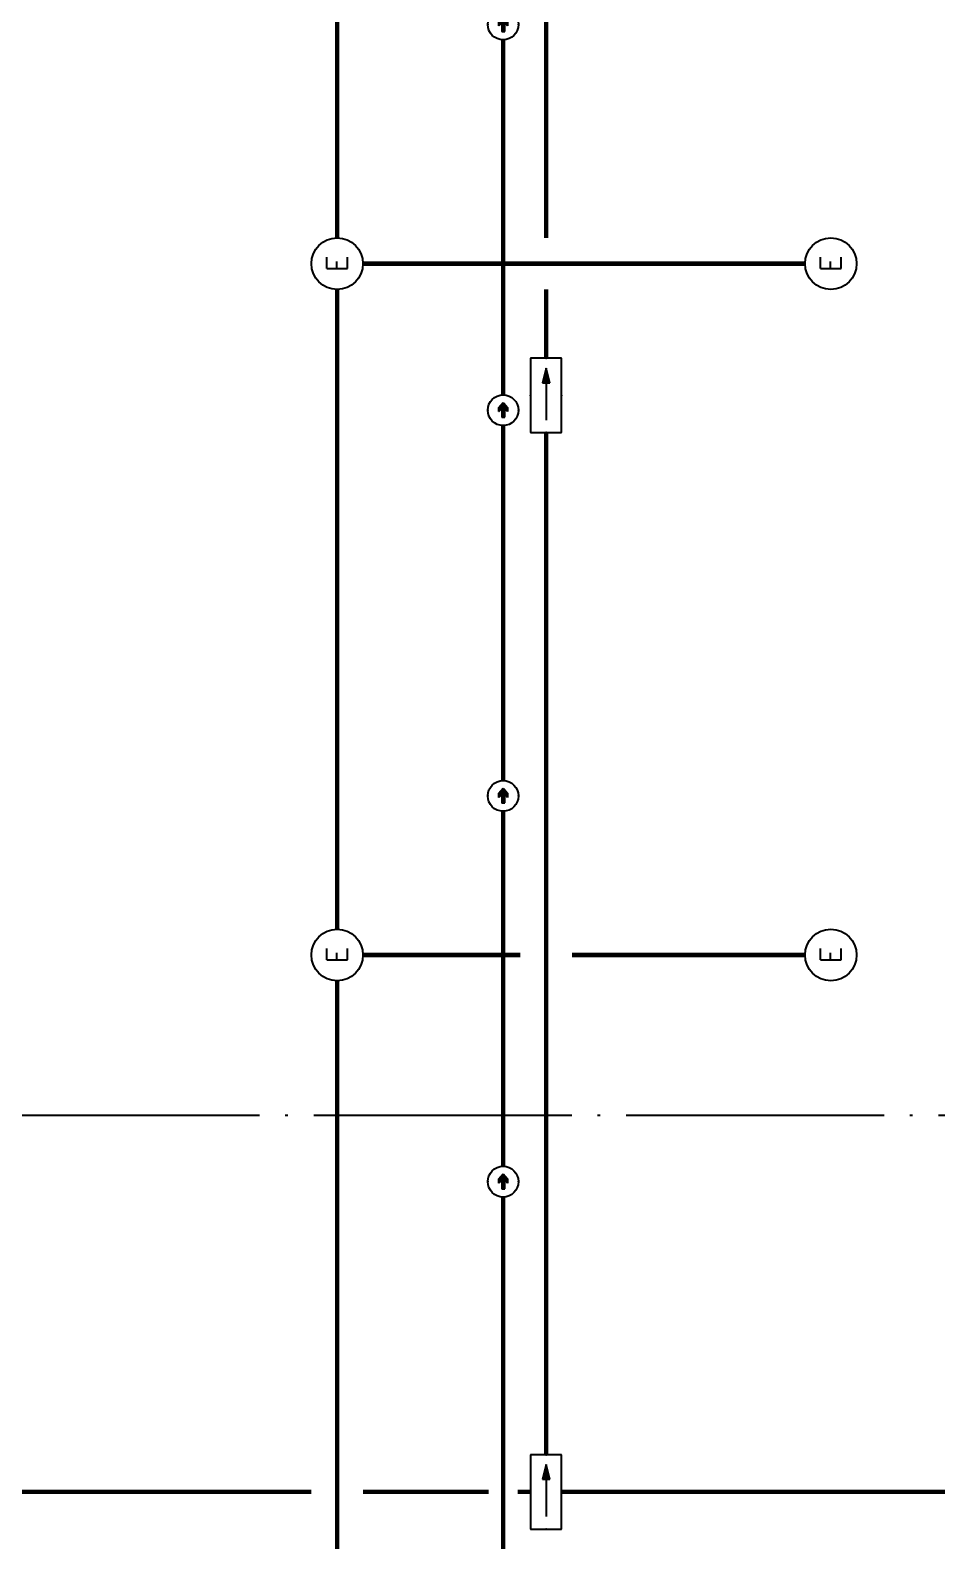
# Model space of a CAD drawing. Extents: x -288892 to 250096, y -100054 to 404668.
# Drawn here: x 41673 to 48698, y 93504 to 105206 of the extents above; entities that cross this region are included whole.
import ezdxf
from ezdxf.enums import TextEntityAlignment as Align
from ezdxf.xclip import XClip

# ---------------------------------------------------------------- set-up
doc = ezdxf.new("R2010")
doc.units = 0
doc.header["$LTSCALE"] = 1000
doc.header["$MEASUREMENT"] = 0
doc.linetypes.add('104-14# 核心筒$0$DOTE', pattern=[2.4200000000000004, 2, -0.2, 0.02, -0.2])
doc.linetypes.add('DASH', pattern=[0.35, 0.25, -0.1])
doc.layers.get('0').update_dxf_attribs({"linetype": 'CONTINUOUS'})
for name, color, linetype in [('104-14# 核心筒$0$A_AXIS-轴线', 36, '104-14# 核心筒$0$DOTE'), ('EQUIP-照明', 3, 'CONTINUOUS'), ('WIRE-应急', 2, 'DASH')]:
    doc.layers.add(name, color=color, linetype=linetype)
doc.styles.add('_TEL_DIM', font='SIMPLEX', dxfattribs={"width": 0.8, "height": 3.5, "bigfont": 'HZTXT'})

# ---------------------------------------------------------------- blocks, each defined once
blk = doc.blocks.new('104-14# 核心筒')
at = {"layer": '104-14# 核心筒$0$A_AXIS-轴线'}
blk.add_line((-9370.123865286841, 96800), (120259.9219097959, 96800), dxfattribs=at)
blk = doc.blocks.new('X-104 14#平面')
ref = blk.add_blockref('104-14# 核心筒', (0, 0))
XClip(ref).set_block_clipping_path([(-38664.36238214614, -25499.99999999997), (139216.5485069363, 330900)])
blk = doc.blocks.new('$equip$00001838')
blk.add_circle((0, 0), 0.5)
at = {"color": 7, "style": '_TEL_DIM'}
blk.add_attdef('$TEXT$', text='', height=0.4, dxfattribs=at).set_placement((0, 0), align=Align.MIDDLE_CENTER)
at = {"color": 7, "style": '_TEL_DIM', "flags": 1}
blk.add_attdef('A', text='', height=2e-05, dxfattribs=at).set_placement((0, 0), align=Align.MIDDLE_CENTER)
blk = doc.blocks.new('$equip$00002541')
blk.add_hatch(color=256).paths.add_polyline_path([(-0.2400000000016007, 0.3719999999993888), (-0.5280000000020664, 0.2999999999992724), (-0.2400000000016007, 0.227999999999156)])
for p, q in [((-0.7199999999975262, 0.5999999999949068), (-0.7199999999975262, 0)), ((0.7199999999975262, 0.5999999999949068), (-0.7199999999975262, 0.5999999999949068)), ((0.7199999999975262, 0), (0.7199999999975262, 0.5999999999949068)), ((-0.2400000000016007, 0.3719999999993888), (-0.5280000000020664, 0.2999999999992724)), ((-0.5280000000020664, 0.2999999999992724), (-0.2400000000016007, 0.227999999999156)), ((-0.2400000000016007, 0.3719999999993888), (-0.2400000000016007, 0.227999999999156)), ((-0.7199999999975262, 0), (0.7199999999975262, 0))]:
    blk.add_line(p, q)
at = {"color": 7}
blk.add_line((-0.4800000000032014, 0.2999999999992724), (0.4800000000032014, 0.2999999999992724), dxfattribs=at)
at = {"const_width": 0.02}
blk.add_lwpolyline([(-0.7199999999975262, 0.5999999999949068), (-0.7199999999975262, 0), (0.7199999999975262, 0), (0.7199999999975262, 0.5999999999949068), (-0.7199999999975262, 0.5999999999949068), (-0.7199999999975262, 0)], dxfattribs=at)
for p in [(0, 0.5999999999949068), (-0.7199999999975262, 0.2999999999956344), (0.7199999999975262, 0.2999999999956344), (0, 0)]:
    blk.add_point(p)
at = {"color": 7, "style": '_TEL_DIM', "flags": 1}
blk.add_attdef('A', text='', height=2e-05, dxfattribs=at).set_placement((0, 0), align=Align.MIDDLE_CENTER)
blk = doc.blocks.new('$equip_U$00000283(晏大钊)')
at = {"color": 3, "linetype": 'ByBlock', "ltscale": 5}
for p, q in [((-0.2723380496354366, 0.05358963180333376), (-0.2723380496354366, -0.06141036819644796)), ((0.07266195036572753, 0.05358963180333376), (-0.2723380496354366, 0.05358963180333376)), ((0.07266195036572753, 0.05358963180333376), (-0.05505848884422448, 0.1685896318031155)), ((-0.05505848884422448, 0.1685896318031155), (0.1110812915576389, 0.1685896318031155)), ((0.0676619503647089, 0.05358963180333376), (0.07266195036572753, 0.05358963180333376)), ((0.1110812915576389, 0.1685896318031155), (0.302661950365291, -0.003910368195647607)), ((-0.2723380496354366, -0.06141036819644796), (0.07266195036572753, -0.06141036819644796)), ((-0.05505848884422448, -0.1764103681962297), (0.07266195036572753, -0.06141036819644796)), ((0.1110812915576389, -0.1764103681962297), (-0.05505848884422448, -0.1764103681962297)), ((0.0676619503647089, -0.06141036819644796), (0.07266195036572753, -0.06141036819644796)), ((0.302661950365291, -0.003910368195647607), (0.1110812915576389, -0.1764103681962297))]:
    blk.add_line(p, q, dxfattribs=at)
at = {"color": 3}
for p, q in [((-0.2712985488033155, 0.05358963180333376), (-0.2723380496354366, 0.05255013097303163)), ((-0.2600732286518905, 0.05358963180333376), (-0.2723380496354366, 0.04132481082160666)), ((-0.2488479085004656, 0.05358963180333376), (-0.2723380496354366, 0.03009949067018169)), ((-0.2376225883490406, 0.05358963180333376), (-0.2723380496354366, 0.01887417051875673)), ((-0.2263972681976156, 0.05358963180333376), (-0.2723380496354366, 0.007648850367331761)), ((-0.2151719480461907, 0.05358963180333376), (-0.2723380496354366, -0.003576469784093206)), ((-0.2039466278947657, 0.05358963180333376), (-0.2723380496354366, -0.01480178993551817)), ((-0.1927213077433407, 0.05358963180333376), (-0.2723380496354366, -0.02602711008694314)), ((-0.1814959875919158, 0.05358963180333376), (-0.2723380496354366, -0.03725243023836811)), ((-0.1702706674404908, 0.05358963180333376), (-0.2723380496354366, -0.04847775038979307)), ((-0.1590453472890658, 0.05358963180333376), (-0.2723380496354366, -0.05970307054121804)), ((-0.2712985488033155, 0.05358963180333376), (-0.2723380496354366, 0.05255013097303163)), ((-0.2600732286518905, 0.05358963180333376), (-0.2723380496354366, 0.04132481082160666)), ((-0.2488479085004656, 0.05358963180333376), (-0.2723380496354366, 0.03009949067018169)), ((-0.2376225883490406, 0.05358963180333376), (-0.2723380496354366, 0.01887417051875673)), ((-0.2263972681976156, 0.05358963180333376), (-0.2723380496354366, 0.007648850367331761)), ((-0.2151719480461907, 0.05358963180333376), (-0.2723380496354366, -0.003576469784093206)), ((-0.2039466278947657, 0.05358963180333376), (-0.2723380496354366, -0.01480178993551817)), ((-0.1927213077433407, 0.05358963180333376), (-0.2723380496354366, -0.02602711008694314)), ((-0.1814959875919158, 0.05358963180333376), (-0.2723380496354366, -0.03725243023836811)), ((-0.1702706674404908, 0.05358963180333376), (-0.2723380496354366, -0.04847775038979307)), ((-0.1590453472890658, 0.05358963180333376), (-0.2723380496354366, -0.05970307054121804)), ((-0.07241776010050671, 0.05358963180333376), (-0.2719840393219783, 0.05358963180333376)), ((-0.1478200271376409, 0.05358963180333376), (-0.2628200271392416, -0.06141036819644796)), ((-0.1478200271376409, 0.05358963180333376), (-0.2628200271392416, -0.06141036819644796)), ((-0.1365947069862159, 0.05358963180333376), (-0.2515947069878166, -0.06141036819644796)), ((-0.1365947069862159, 0.05358963180333376), (-0.2515947069878166, -0.06141036819644796)), ((-0.1253693868347909, 0.05358963180333376), (-0.2403693868363916, -0.06141036819644796)), ((-0.1253693868347909, 0.05358963180333376), (-0.2403693868363916, -0.06141036819644796)), ((-0.114144066683366, 0.05358963180333376), (-0.2291440666849667, -0.06141036819644796)), ((-0.114144066683366, 0.05358963180333376), (-0.2291440666849667, -0.06141036819644796)), ((-0.102918746531941, 0.05358963180333376), (-0.2179187465335417, -0.06141036819644796)), ((-0.102918746531941, 0.05358963180333376), (-0.2179187465335417, -0.06141036819644796)), ((-0.09169342638051603, 0.05358963180333376), (-0.2066934263821167, -0.06141036819644796)), ((-0.09169342638051603, 0.05358963180333376), (-0.2066934263821167, -0.06141036819644796)), ((-0.08046810622909106, 0.05358963180333376), (-0.1954681062306918, -0.06141036819644796)), ((-0.08046810622909106, 0.05358963180333376), (-0.1954681062306918, -0.06141036819644796)), ((-0.0692427860776661, 0.05358963180333376), (-0.1842427860792668, -0.06141036819644796)), ((-0.0692427860776661, 0.05358963180333376), (-0.1842427860792668, -0.06141036819644796)), ((-0.05801746592624113, 0.05358963180333376), (-0.1730174659278418, -0.06141036819644796)), ((-0.05801746592624113, 0.05358963180333376), (-0.1730174659278418, -0.06141036819644796)), ((-0.04679214577481616, 0.05358963180333376), (-0.1617921457764169, -0.06141036819644796)), ((-0.04679214577481616, 0.05358963180333376), (-0.1617921457764169, -0.06141036819644796)), ((-0.03556682562702917, 0.05358963180333376), (-0.1505668256249919, -0.06141036819644796)), ((-0.03556682562702917, 0.05358963180333376), (-0.1505668256249919, -0.06141036819644796)), ((-0.02434150547560421, 0.05358963180333376), (-0.1393415054735669, -0.06141036819644796)), ((-0.02434150547560421, 0.05358963180333376), (-0.1393415054735669, -0.06141036819644796)), ((-0.01311618532417924, 0.05358963180333376), (-0.128116185322142, -0.06141036819644796)), ((-0.01311618532417924, 0.05358963180333376), (-0.128116185322142, -0.06141036819644796)), ((-0.001890865172754275, 0.05358963180333376), (-0.116890865170717, -0.06141036819644796)), ((-0.001890865172754275, 0.05358963180333376), (-0.116890865170717, -0.06141036819644796)), ((0.009334454978670692, 0.05358963180333376), (-0.105665545019292, -0.06141036819644796)), ((0.009334454978670692, 0.05358963180333376), (-0.105665545019292, -0.06141036819644796)), ((0.02055977513009566, 0.05358963180333376), (-0.09444022486786707, -0.06141036819644796)), ((0.02055977513009566, 0.05358963180333376), (-0.09444022486786707, -0.06141036819644796)), ((0.03178509528152063, 0.05358963180333376), (-0.0832149047164421, -0.06141036819644796)), ((0.03178509528152063, 0.05358963180333376), (-0.0832149047164421, -0.06141036819644796)), ((0.04301041543294559, 0.05358963180333376), (-0.07198958456501714, -0.06141036819644796)), ((0.04301041543294559, 0.05358963180333376), (-0.07198958456501714, -0.06141036819644796)), ((0.05423573558437056, 0.05358963180333376), (-0.06076426441359217, -0.06141036819644796)), ((0.05423573558437056, 0.05358963180333376), (-0.06076426441359217, -0.06141036819644796)), ((0.06546105573579553, 0.05358963180333376), (-0.04953894426216721, -0.06141036819644796)), ((0.06546105573579553, 0.05358963180333376), (-0.04953894426216721, -0.06141036819644796)), ((-0.0440453472911031, 0.1685896318031155), (-0.04926333092225832, 0.1633716481719603)), ((-0.0440453472911031, 0.1685896318031155), (-0.04926333092225832, 0.1633716481719603)), ((-0.03282002713967813, 0.1685896318031155), (-0.04335652379450039, 0.1580531351464742)), ((-0.03282002713967813, 0.1685896318031155), (-0.04335652379450039, 0.1580531351464742)), ((0.2125640717167698, 0.07721412612045242), (-0.04106042259809328, -0.1764103681962297)), ((0.1651322414836613, 0.02978229588552495), (-0.04106042259809328, -0.1764103681962297)), ((0.1534960004573804, 0.1303992563734937), (-0.03831362411074224, -0.06141036819644796)), ((0.1534960004573804, 0.1303992563734937), (-0.03831362411074224, -0.06141036819644796)), ((-0.02159470698825317, 0.1685896318031155), (-0.03744971667038044, 0.1527346221209882)), ((-0.02159470698825317, 0.1685896318031155), (-0.03744971667038044, 0.1527346221209882)), ((-0.0103693868368282, 0.1685896318031155), (-0.03154290954262251, 0.1474161090973212)), ((-0.0103693868368282, 0.1685896318031155), (-0.03154290954262251, 0.1474161090973212)), ((0.2184708788445278, 0.07189561309496639), (-0.02983510244666832, -0.1764103681962297)), ((0.1653175850624393, 0.01874231931105896), (-0.02983510244666832, -0.1764103681962297)), ((0.1594028075851384, 0.1250807433480077), (-0.02708830395931727, -0.06141036819644796)), ((0.1594028075851384, 0.1250807433480077), (-0.02708830395931727, -0.06141036819644796)), ((0.0008559333145967685, 0.1685896318031155), (-0.02563610241486458, 0.1420975960718351)), ((0.0008559333145967685, 0.1685896318031155), (-0.02563610241486458, 0.1420975960718351)), ((0.01208125346602174, 0.1685896318031155), (-0.01972929529074463, 0.1367790830463491)), ((0.01208125346602174, 0.1685896318031155), (-0.01972929529074463, 0.1367790830463491)), ((0.2243776859722857, 0.06657710006948037), (-0.01860978229524335, -0.1764103681962297)), ((0.1655029286375793, 0.007702342738411971), (-0.01860978229524335, -0.1764103681962297)), ((0.1653096147092583, 0.1197622303225216), (-0.01586298380789231, -0.06141036819644796)), ((0.1653096147092583, 0.1197622303225216), (-0.01586298380789231, -0.06141036819644796)), ((0.0233065736174467, 0.1685896318031155), (-0.0138224881629867, 0.1314605700208631)), ((0.0233065736174467, 0.1685896318031155), (-0.0138224881629867, 0.1314605700208631)), ((0.03453189376887167, 0.1685896318031155), (-0.007915681038866751, 0.1261420569953771)), ((0.03453189376887167, 0.1685896318031155), (-0.007915681038866751, 0.1261420569953771)), ((0.2302844930964056, 0.06125858704399434), (-0.007384462143818382, -0.1764103681962297)), ((0.1712164218370162, 0.1144437172970356), (-0.004637663656467339, -0.06141036819644796)), ((0.1712164218370162, 0.1144437172970356), (-0.004637663656467339, -0.06141036819644796)), ((0.04575721392029664, 0.1685896318031155), (-0.002008873911108822, 0.12082354397171)), ((0.04575721392029664, 0.1685896318031155), (-0.002008873911108822, 0.12082354397171)), ((0.2361913002241636, 0.0559400740203273), (0.003840858007606585, -0.1764103681962297)), ((0.0569825340717216, 0.1685896318031155), (0.003897933213011129, 0.115505030946224)), ((0.0569825340717216, 0.1685896318031155), (0.003897933213011129, 0.115505030946224)), ((0.1771232289611362, 0.1091252042715496), (0.006587656494957628, -0.06141036819644796)), ((0.1771232289611362, 0.1091252042715496), (0.006587656494957628, -0.06141036819644796)), ((0.06820785422314657, 0.1685896318031155), (0.009804740340769058, 0.110186517920738)), ((0.06820785422314657, 0.1685896318031155), (0.009804740340769058, 0.110186517920738)), ((0.2420981073482835, 0.05062156099484127), (0.01506617815903155, -0.1764103681962297)), ((0.07943317437457154, 0.1685896318031155), (0.01571154746852699, 0.1048680048952519)), ((0.07943317437457154, 0.1685896318031155), (0.01571154746852699, 0.1048680048952519)), ((0.1830300360888941, 0.1038066912460636), (0.01781297664638259, -0.06141036819644796)), ((0.1830300360888941, 0.1038066912460636), (0.01781297664638259, -0.06141036819644796)), ((0.0906584945259965, 0.1685896318031155), (0.02161835459264694, 0.09954949186976592)), ((0.0906584945259965, 0.1685896318031155), (0.02161835459264694, 0.09954949186976592)), ((0.2480049144760414, 0.04530304796935525), (0.02629149831045652, -0.1764103681962297)), ((0.1018838146774215, 0.1685896318031155), (0.02752516172040487, 0.09423097884609888)), ((0.1018838146774215, 0.1685896318031155), (0.02752516172040487, 0.09423097884609888)), ((0.1889368432130141, 0.09848817822239653), (0.02903829679780756, -0.06141036819644796)), ((0.1889368432130141, 0.09848817822239653), (0.02903829679780756, -0.06141036819644796)), ((0.1121483505739889, 0.1676288475500769), (0.03343196884452482, 0.08891246582061285)), ((0.1121483505739889, 0.1676288475500769), (0.03343196884452482, 0.08891246582061285)), ((0.2539117216001614, 0.03998453494386922), (0.03751681846188148, -0.1764103681962297)), ((0.1180551577017468, 0.1623103345245909), (0.03933877597228275, 0.08359395279512682)), ((0.1180551577017468, 0.1623103345245909), (0.03933877597228275, 0.08359395279512682)), ((0.194843650340772, 0.0931696651969105), (0.04026361694923253, -0.06141036819644796)), ((0.194843650340772, 0.0931696651969105), (0.04026361694923253, -0.06141036819644796)), ((0.1239619648258667, 0.1569918214991048), (0.0452455830964027, 0.0782754397696408)), ((0.1239619648258667, 0.1569918214991048), (0.0452455830964027, 0.0782754397696408)), ((0.2598185287279193, 0.03466602191838319), (0.04874213861330645, -0.1764103681962297)), ((0.1298687719536247, 0.1516733084736188), (0.05115239022416063, 0.07295692674415477)), ((0.1298687719536247, 0.1516733084736188), (0.05115239022416063, 0.07295692674415477)), ((0.200750457464892, 0.08785115217142447), (0.05148893709701952, -0.06141036819644796)), ((0.200750457464892, 0.08785115217142447), (0.05148893709701952, -0.06141036819644796)), ((0.1357755790777446, 0.1463547954481328), (0.05705919735191856, 0.06763841372048773)), ((0.1357755790777446, 0.1463547954481328), (0.05705919735191856, 0.06763841372048773)), ((0.2657253358520393, 0.02934750889289717), (0.05996745876473142, -0.1764103681962297)), ((0.2066572645926499, 0.08253263914593845), (0.06271425724844448, -0.06141036819644796)), ((0.1649468979048834, 0.04082227245999093), (0.06271425724844448, -0.06141036819644796)), ((0.1416823862055026, 0.1410362824244658), (0.0629660044760385, 0.06231990069500171)), ((0.1416823862055026, 0.1410362824244658), (0.0629660044760385, 0.06231990069500171)), ((0.1475891933332605, 0.1357177693989797), (0.06887281160379644, 0.05700138766951568)), ((0.1475891933332605, 0.1357177693989797), (0.06887281160379644, 0.05700138766951568)), ((0.2716321429797972, 0.02402899586741114), (0.07119277891615639, -0.1764103681962297)), ((0.2775389501039172, 0.0187104828437441), (0.08241809906758135, -0.1764103681962297)), ((0.2834457572316751, 0.01339196981825808), (0.09364341921900632, -0.1764103681962297)), ((0.2834457572316751, 0.01339196981825808), (0.09364341921900632, -0.1764103681962297)), ((0.289352564359433, 0.008073456792772049), (0.1048687393704313, -0.1764103681962297)), ((0.289352564359433, 0.008073456792772049), (0.1048687393704313, -0.1764103681962297)), ((0.295259371483553, 0.002754943767286022), (0.1614123308681883, -0.1310920968480787)), ((0.295259371483553, 0.002754943767286022), (0.1614123308681883, -0.1310920968480787)), ((0.2066572645926499, 0.08253263914593845), (0.166351767587912, 0.04222714213938161)), ((0.2125640717167698, 0.07721412612045242), (0.1777687608228007, 0.04241881522466429)), ((0.2184708788445278, 0.07189561309496639), (0.1891857540613273, 0.04261048831176595)), ((0.2243776859722857, 0.06657710006948037), (0.200602747296216, 0.04280216139704862)), ((0.2302844930964056, 0.06125858704399434), (0.2115788291339413, 0.04255292308153003)), ((0.2361913002241636, 0.0559400740203273), (0.2117641727127193, 0.03151294650888303)), ((0.2420981073482835, 0.05062156099484127), (0.2119495162878593, 0.02047296993441705)), ((0.2480049144760414, 0.04530304796935525), (0.2121348598666373, 0.00943299335995107)), ((0.2539117216001614, 0.03998453494386922), (0.2123202034454152, -0.001606983212695923)), ((0.2598185287279193, 0.03466602191838319), (0.2125055470205552, -0.0126469597871619)), ((0.2657253358520393, 0.02934750889289717), (0.2126908905993332, -0.02368693636162789)), ((0.2716321429797972, 0.02402899586741114), (0.2128762341781112, -0.03472691293427488)), ((0.2775389501039172, 0.0187104828437441), (0.2130615777532512, -0.04576688950874086)), ((-0.0272185421854374, -0.1513431676339678), (-0.05228574274951825, -0.1764103681962297)), ((-0.0272185421854374, -0.1513431676339678), (-0.05228574274951825, -0.1764103681962297)), ((0.1656882722163573, -0.00333763383605401), (-0.007384462143818382, -0.1764103681962297)), ((0.1658736157951353, -0.01437761041051999), (0.003840858007606585, -0.1764103681962297)), ((0.1660589593702753, -0.02541758698316698), (0.01506617815903155, -0.1764103681962297)), ((0.1662443029490532, -0.03645756355763297), (0.02629149831045652, -0.1764103681962297)), ((0.1664296465241932, -0.04749754013209895), (0.03751681846188148, -0.1764103681962297)), ((0.1705990731425118, -0.05455343366520538), (0.04874213861330645, -0.1764103681962297)), ((0.1820160663810384, -0.0543617605799227), (0.05996745876473142, -0.1764103681962297)), ((0.193433059615927, -0.05417008749464003), (0.07119277891615639, -0.1764103681962297)), ((0.2048500528544537, -0.05397841440935736), (0.08241809906758135, -0.1764103681962297)), ((0.3011661786113109, -0.002563569258200005), (0.2741209250380052, -0.02960882282968669)), ((0.3011661786113109, -0.002563569258200005), (0.2741209250380052, -0.02960882282968669))]:
    blk.add_line(p, q, dxfattribs=at)
blk.add_circle((0, 0), 0.595, dxfattribs=at)
for p in [(0, 0.5949999999993452), (-0.5949999999975262, 0), (0.5950000000011642, 0), (0, -0.5949999999993452)]:
    blk.add_point(p)
at = {"color": 7, "style": '_TEL_DIM', "flags": 1}
for tag in ['REMARK', 'A']:
    blk.add_attdef(tag, text='', height=2.5e-05, dxfattribs=at).set_placement((0, 0), align=Align.MIDDLE_CENTER)
blk = doc.blocks.new('$equip_U$00000284(晏大钊)')
for p in [(0, 0.2975000000005821), (-0.2975000000005821, 3.637978807091713e-12), (0.2975000000005821, 3.637978807091713e-12), (0, -0.2974999999969441)]:
    blk.add_point(p)
at = {"xscale": 0.5, "yscale": 0.5, "zscale": 0.5}
blk.add_blockref('$equip_U$00000283(晏大钊)', (0, 3.637978807091713e-12), dxfattribs=at)
at = {"color": 7, "style": '_TEL_DIM', "flags": 1}
for tag in ['REMARK', 'A']:
    blk.add_attdef(tag, text='', height=1.25e-05, dxfattribs=at).set_placement((0, 3.637978807091713e-12), align=Align.MIDDLE_CENTER)
blk = doc.blocks.new('$equip_U$00000302(HT0843)')
for p in [(3.637978807091713e-12, 0.2975000000005821), (-0.2974999999969441, 0), (0.2975000000042201, 0), (3.637978807091713e-12, -0.2975000000005821)]:
    blk.add_point(p)
at = {"rotation": 180}
blk.add_blockref('$equip_U$00000284(晏大钊)', (3.637978807091713e-12, 3.637978807091713e-12), dxfattribs=at)
at = {"color": 7, "style": '_TEL_DIM', "flags": 1}
for tag in ['REMARK', 'A']:
    blk.add_attdef(tag, text='', height=1.25e-05, dxfattribs=at).set_placement((3.637978807091713e-12, 0), align=Align.MIDDLE_CENTER)

msp = doc.modelspace()

# ---------------------------------------------------------------- linework, layer by layer
at = {"layer": 'WIRE-应急', "linetype": 'DASH', "const_width": 35}
for points in [[(44051.73159079439, 108022.8580537669), (44051.73159079439, 103597.6699653738)], [(45670.56535952271, 108022.8580730713), (45670.56535952262, 103597.6699846782)], [(45337.43315543607, 102381.3234301225), (45337.43315543607, 105131.6064804969)], [(44251.73159079439, 103397.6699677588), (47676.73159079441, 103397.6700086016)], [(44051.73159079439, 98241.87174941144), (44051.73159079439, 103197.6699653738)], [(45670.56535952262, 103197.6699846782), (45670.56535952259, 102664.5880827605)], [(45337.43315543607, 99393.04037974769), (45337.43315543607, 102143.3234301221)], [(45670.56535952259, 102088.5880827625), (45670.56535952334, 94170.59594236565)], [(45337.43315543607, 96404.75732937263), (45337.43315543607, 99155.04037974699)], [(44251.73159079439, 98041.87175179641), (45470.56535952306, 98041.87176633111)], [(45870.56535952306, 98041.87177110108), (47676.73159079441, 98041.87179263921)], [(44051.73159079439, 97841.87174941144), (44051.73159079435, 93409.97427899766)], [(45337.43315543607, 93416.4742789978), (45337.43315543607, 96166.75732937217)], [(37717.49688191287, 93882.59594236664), (43851.73159079435, 93882.59594236664)], [(44251.73159079435, 93882.59594236664), (45224.93315543613, 93882.59594236687)], [(45449.93315543613, 93882.59594236687), (45550.56535952508, 93882.59594236664)], [(45790.56535952305, 93882.59594236664), (53869.8394013588, 93882.59594236664)]]:
    msp.add_lwpolyline(points, dxfattribs=at)

# ---------------------------------------------------------------- block references
msp.add_blockref('X-104 14#平面', (0, 0))
at = {"layer": 'EQUIP-照明', "xscale": 400, "yscale": 400, "zscale": 400, "rotation": 270}
for name, p in [('$equip_U$00000302(HT0843)', (45337.43315543607, 105250.6064804986)), ('$equip$00002541', (45550.56535952433, 102376.5880827615)), ('$equip_U$00000302(HT0843)', (45337.43315543607, 102262.3234301237)), ('$equip_U$00000302(HT0843)', (45337.43315543607, 99274.04037974868)), ('$equip_U$00000302(HT0843)', (45337.43315543607, 96285.75732937385)), ('$equip$00002541', (45550.56535952508, 93882.59594236664))]:
    msp.add_blockref(name, p, dxfattribs=at)
at = {"layer": 'EQUIP-照明', "xscale": 400, "yscale": 400, "zscale": 400, "rotation": 90}
for p in [(44051.73159079439, 103397.6699653738), (47876.73159079441, 103397.6700109865), (44051.73159079439, 98041.87174941144), (47876.73159079441, 98041.8717950241)]:
    msp.add_blockref('$equip$00001838', p, dxfattribs=at).add_auto_attribs({'$TEXT$': 'E'})

doc.saveas('drawing.dxf')
